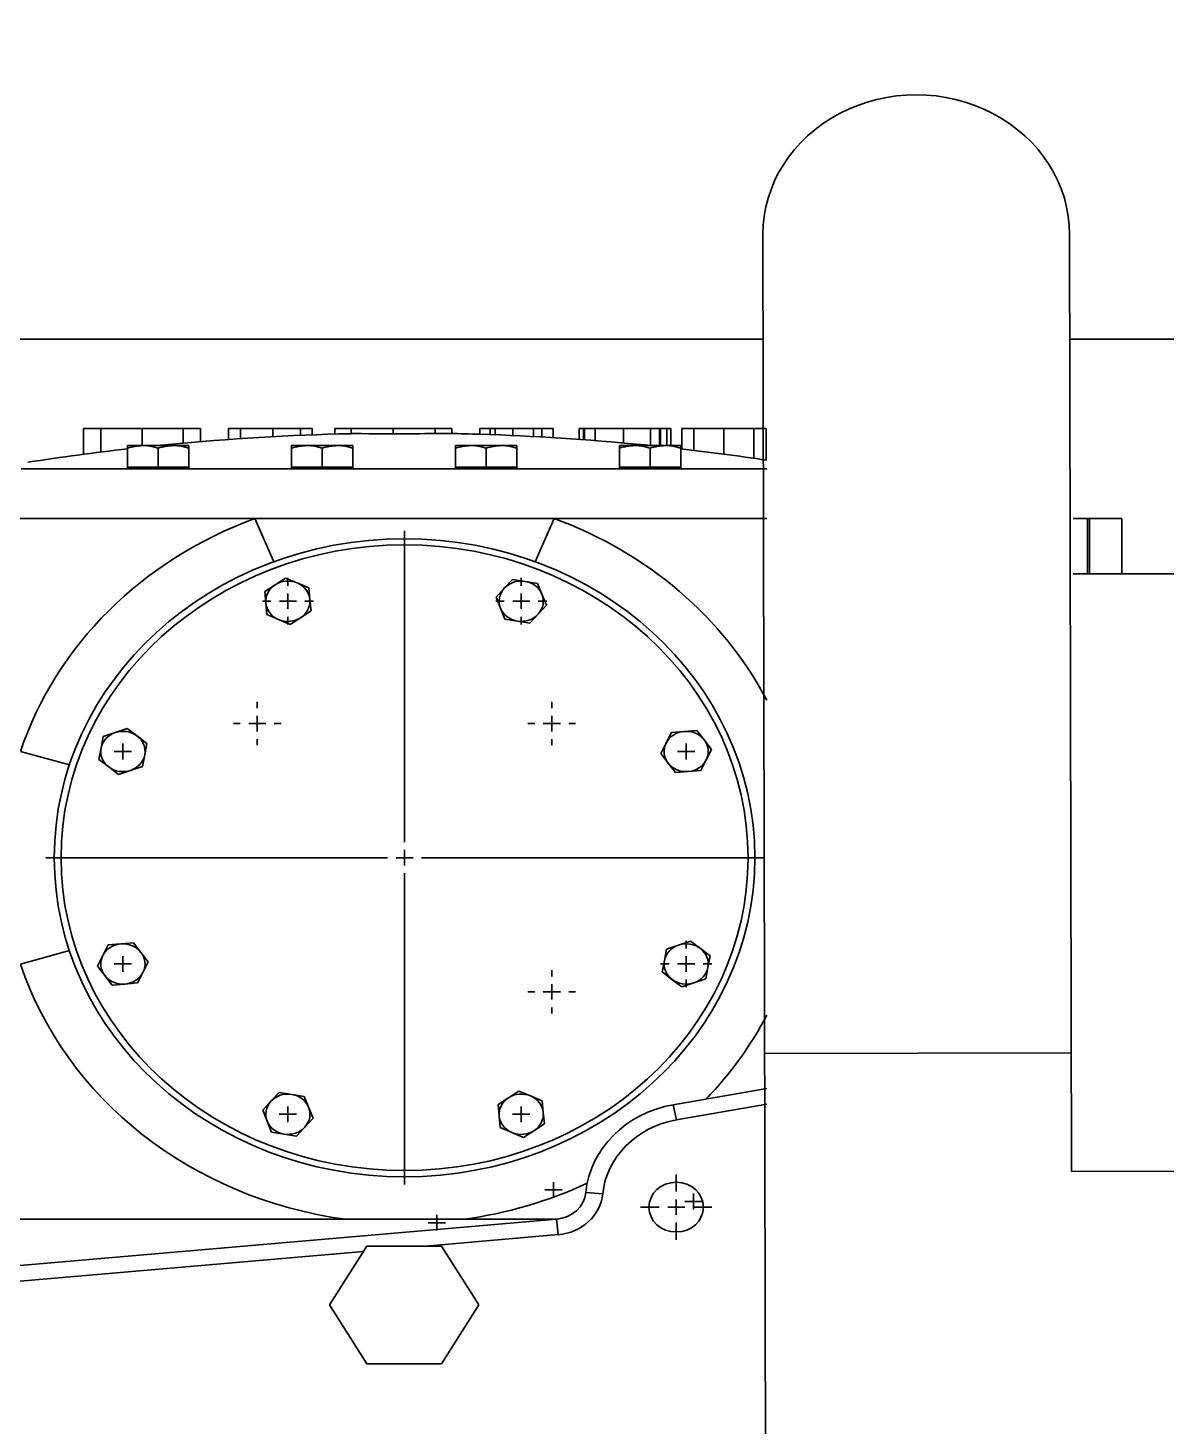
# Model space of a CAD drawing. Extents: x -12047294 to -5625356, y -1456591 to -622873.
# Drawn here: x -5748714.1 to -5748401.4, y -679931.8 to -679547.6 of the extents above; entities that cross this region are included whole.
import ezdxf

# ---------------------------------------------------------------- set-up
doc = ezdxf.new("R2010")
doc.units = 0
doc.header["$LTSCALE"] = 10
doc.header["$MEASUREMENT"] = 0
doc.layers.add('A-TEXTROOM-报建', color=210, linetype='Continuous')
doc.layers.add('M-W-EQUIP', color=156, linetype='Continuous', lineweight=35)

# ---------------------------------------------------------------- blocks, each defined once
blk = doc.blocks.new('300RT')
at = {"layer": 'M-W-EQUIP'}
for p, q in [((2731.45, 634.28, 0), (2732.05, 855.95, 0)), ((2825.78, 450.55, 0), (2827.01, 855.96, 0)), ((2327.36, 831.23, 0), (2731.98, 831.23, 0)), ((2826.94, 831.23, 0), (2927.13, 831.23, 0)), ((2927.13, 831.23, 0), (3378.69, 831.23, 0)), ((2825.98, 802.6, 0), (2825.98, 810.04, 0)), ((2825.98, 810.04, 0), (2829.74, 810.04, 0)), ((2829.74, 803.02, 0), (2829.74, 810.04, 0)), ((2829.74, 810.04, 0), (2839.03, 810.04, 0)), ((2839.03, 804, 0), (2839.03, 810.04, 0)), ((2839.03, 810.04, 0), (2848.31, 810.04, 0)), ((2848.31, 804.89, 0), (2848.31, 810.04, 0)), ((2848.31, 810.04, 0), (2852.08, 810.04, 0)), ((2852.08, 805.23, 0), (2852.08, 810.04, 0)), ((2855.45, 806.01, 0), (2855.45, 810.04, 0)), ((2855.45, 810.04, 0), (2856.71, 810.04, 0)), ((2856.71, 806.01, 0), (2856.71, 810.04, 0)), ((2858.64, 806.01, 0), (2858.64, 810.04, 0)), ((2858.93, 806.01, 0), (2858.93, 810.04, 0)), ((2861.8, 806.03, 0), (2861.8, 810.04, 0)), ((2870.06, 806.64, 0), (2870.06, 810.04, 0)), ((2878.89, 807.21, 0), (2878.89, 810.04, 0)), ((2882.16, 807.4, 0), (2882.16, 810.04, 0)), ((2882.53, 807.42, 0), (2882.53, 810.04, 0)), ((2883.78, 807.49, 0), (2883.78, 810.04, 0)), ((2891.88, 810.04, 0), (2895.39, 810.04, 0)), ((2891.88, 807.91, 0), (2891.88, 810.04, 0)), ((2895.39, 808.06, 0), (2895.39, 810.04, 0)), ((2897.91, 808.17, 0), (2897.91, 810.04, 0)), ((2904.39, 808.41, 0), (2904.39, 810.04, 0)), ((2909.78, 808.56, 0), (2909.78, 810.04, 0)), ((2911.33, 810.04, 0), (2914.57, 810.04, 0)), ((2911.33, 808.63, 0), (2911.33, 810.04, 0)), ((2914.57, 808.71, 0), (2911.33, 808.63, 0)), ((2914.57, 808.71, 0), (2914.57, 810.04, 0)), ((2923.22, 808.88, 0), (2923.22, 810.04, 0)), ((2928.36, 808.9, 0), (2928.36, 810.04, 0)), ((2941.4, 808.79, 0), (2941.4, 810.04, 0)), ((2943.87, 808.79, 0), (2941.4, 808.79, 0)), ((2946.47, 808.81, 0), (2943.87, 808.79, 0)), ((2948.88, 808.83, 0), (2946.47, 808.81, 0)), ((2951.16, 808.85, 0), (2948.88, 808.83, 0)), ((2953.13, 808.86, 0), (2951.16, 808.85, 0)), ((2954.39, 808.85, 0), (2953.13, 808.86, 0)), ((2954.39, 808.85, 0), (2954.39, 810.04, 0)), ((2959.41, 808.75, 0), (2959.41, 810.04, 0)), ((2966.44, 808.57, 0), (2966.44, 810.04, 0)), ((2970.09, 808.46, 0), (2970.09, 810.04, 0)), ((2978.62, 808.15, 0), (2978.62, 810.04, 0)), ((2988.65, 807.68, 0), (2988.65, 810.04, 0)), ((2992.37, 807.48, 0), (2992.37, 810.04, 0)), ((3001.01, 806.96, 0), (3001.01, 810.04, 0)), ((3001.01, 810.04, 0), (3006.4, 810.04, 0)), ((3006.4, 806.6, 0), (3006.4, 810.04, 0)), ((3006.4, 810.04, 0), (3019.08, 810.04, 0)), ((3019.08, 806.01, 0), (3019.08, 810.04, 0)), ((3019.08, 810.04, 0), (3031.81, 810.04, 0)), ((3031.81, 804.5, 0), (3031.81, 810.04, 0)), ((3031.81, 810.04, 0), (3037.21, 810.04, 0)), ((3037.21, 803.97, 0), (3037.21, 810.04, 0)), ((2852.4, 806.01, 0), (2852.4, 805.42, 0)), ((2852.4, 806.01, 0), (2857.14, 806.01, 0)), ((2852.4, 805.42, 0), (2854.72, 805.85, 0)), ((2852.4, 800.95, 0), (2852.4, 805.42, 0)), ((2854.72, 805.85, 0), (2857.14, 806.01, 0)), ((2866.62, 806.01, 0), (2857.14, 806.01, 0)), ((2861.88, 805.42, 0), (2864.2, 805.85, 0)), ((2861.88, 800.95, 0), (2861.88, 805.42, 0)), ((2864.2, 805.85, 0), (2866.62, 806.01, 0)), ((2871.36, 806.01, 0), (2866.62, 806.01, 0)), ((2871.36, 805.42, 0), (2871.36, 806.01, 0)), ((2871.36, 800.95, 0), (2871.36, 805.42, 0)), ((2903.12, 806.01, 0), (2903.12, 805.42, 0)), ((2903.12, 806.01, 0), (2907.86, 806.01, 0)), ((2903.12, 805.42, 0), (2905.44, 805.85, 0)), ((2903.12, 800.95, 0), (2903.12, 805.42, 0)), ((2905.44, 805.85, 0), (2907.86, 806.01, 0)), ((2917.34, 806.01, 0), (2907.86, 806.01, 0)), ((2912.6, 805.42, 0), (2914.92, 805.85, 0)), ((2912.6, 800.95, 0), (2912.6, 805.42, 0)), ((2914.92, 805.85, 0), (2917.34, 806.01, 0)), ((2922.08, 806.01, 0), (2917.34, 806.01, 0)), ((2922.08, 805.42, 0), (2922.08, 806.01, 0)), ((2922.08, 800.95, 0), (2922.08, 805.42, 0)), ((2953.85, 806.01, 0), (2953.85, 805.42, 0)), ((2953.85, 806.01, 0), (2958.6, 806.01, 0)), ((2953.85, 805.42, 0), (2956.18, 805.85, 0)), ((2953.85, 800.95, 0), (2953.85, 805.42, 0)), ((2956.18, 805.85, 0), (2958.6, 806.01, 0)), ((2968.08, 806.01, 0), (2958.6, 806.01, 0)), ((2963.34, 805.42, 0), (2965.66, 805.85, 0)), ((2963.34, 800.95, 0), (2963.34, 805.42, 0)), ((2965.66, 805.85, 0), (2968.08, 806.01, 0)), ((2972.82, 806.01, 0), (2968.08, 806.01, 0)), ((2972.82, 805.42, 0), (2972.82, 806.01, 0)), ((2972.82, 800.95, 0), (2972.82, 805.42, 0)), ((3004.58, 806.01, 0), (3004.58, 805.42, 0)), ((3004.58, 806.01, 0), (3009.32, 806.01, 0)), ((3004.58, 805.42, 0), (3006.9, 805.85, 0)), ((3004.58, 800.95, 0), (3004.58, 805.42, 0)), ((3006.9, 805.85, 0), (3009.32, 806.01, 0)), ((3018.8, 806.01, 0), (3009.32, 806.01, 0)), ((3014.06, 805.42, 0), (3016.38, 805.85, 0)), ((3014.06, 800.95, 0), (3014.06, 805.42, 0)), ((3016.38, 805.85, 0), (3018.8, 806.01, 0)), ((3023.54, 806.01, 0), (3018.8, 806.01, 0)), ((3023.54, 805.42, 0), (3023.54, 806.01, 0)), ((3023.54, 800.95, 0), (3023.54, 805.42, 0)), ((2852.4, 800.95, 0), (2852.4, 800.5, 0)), ((2857.14, 800.95, 0), (2852.4, 800.95, 0)), ((2861.88, 800.95, 0), (2857.14, 800.95, 0)), ((2866.62, 800.95, 0), (2861.88, 800.95, 0)), ((2871.36, 800.95, 0), (2866.62, 800.95, 0)), ((2871.36, 800.5, 0), (2871.36, 800.95, 0)), ((2903.12, 800.95, 0), (2903.12, 800.5, 0)), ((2907.86, 800.95, 0), (2903.12, 800.95, 0)), ((2912.6, 800.95, 0), (2907.86, 800.95, 0)), ((2917.34, 800.95, 0), (2912.6, 800.95, 0)), ((2922.08, 800.95, 0), (2917.34, 800.95, 0)), ((2922.08, 800.5, 0), (2922.08, 800.95, 0)), ((2953.85, 800.95, 0), (2953.85, 800.5, 0)), ((2958.6, 800.95, 0), (2953.85, 800.95, 0)), ((2963.34, 800.95, 0), (2958.6, 800.95, 0)), ((2968.08, 800.95, 0), (2963.34, 800.95, 0)), ((2972.82, 800.95, 0), (2968.08, 800.95, 0)), ((2972.82, 800.5, 0), (2972.82, 800.95, 0)), ((3004.58, 800.95, 0), (3004.58, 800.5, 0)), ((3009.32, 800.95, 0), (3004.58, 800.95, 0)), ((3014.06, 800.95, 0), (3009.32, 800.95, 0)), ((3018.8, 800.95, 0), (3014.06, 800.95, 0)), ((3023.54, 800.95, 0), (3018.8, 800.95, 0)), ((3023.54, 800.5, 0), (3023.54, 800.95, 0)), ((2825.78, 800.5, 0), (3056.48, 800.5, 0)), ((2715.9, 775.66, 0), (2715.9, 788.77, 0)), ((2715.9, 788.77, 0), (2725.91, 788.77, 0)), ((2725.91, 788.77, 0), (2726.54, 788.77, 0)), ((2725.91, 775.66, 0), (2725.91, 788.77, 0)), ((2726.54, 788.77, 0), (2730.96, 788.77, 0)), ((2726.54, 775.66, 0), (2726.54, 788.77, 0)), ((2825.78, 788.77, 0), (3056.48, 788.77, 0)), ((2891.56, 788.77, 0), (2825.78, 788.77, 0)), ((2891.56, 788.77, 0), (2897.45, 778.55, 0)), ((2984.17, 788.77, 0), (2891.56, 788.77, 0)), ((2978.28, 778.55, 0), (2984.17, 788.77, 0)), ((3121.82, 788.77, 0), (2984.17, 788.77, 0)), ((2937.86, 712.17, 0), (2937.86, 785.83, 0)), ((2730.96, 775.66, 0), (2688.72, 775.66, 0)), ((2904.49, 774.37, 0), (2900.59, 773.9, 0)), ((2901.76, 772.87, 0), (2901.76, 774.7, 0)), ((2907.02, 772.25, 0), (2904.49, 774.37, 0)), ((2974.67, 774.68, 0), (2971.09, 773.53, 0)), ((2973.96, 772.87, 0), (2973.96, 774.7, 0)), ((2977.9, 773.1, 0), (2974.67, 774.68, 0)), ((2895.34, 770.84, 0), (2893.97, 768.26, 0)), ((2896.7, 773.43, 0), (2895.34, 770.84, 0)), ((2900.59, 773.9, 0), (2896.7, 773.43, 0)), ((2901.76, 769.2, 0), (2901.76, 771.03, 0)), ((2909.55, 770.14, 0), (2907.02, 772.25, 0)), ((2967.5, 772.37, 0), (2967.14, 769.63, 0)), ((2971.09, 773.53, 0), (2967.5, 772.37, 0)), ((2973.96, 769.2, 0), (2973.96, 771.03, 0)), ((2981.14, 771.51, 0), (2977.9, 773.1, 0)), ((2980.78, 768.77, 0), (2981.14, 771.51, 0)), ((2896.5, 769.2, 0), (2893.86, 769.2, 0)), ((2893.97, 768.26, 0), (2896.51, 766.14, 0)), ((2901.76, 769.2, 0), (2899.13, 769.2, 0)), ((2901.76, 769.2, 0), (2901.76, 767.36, 0)), ((2901.76, 769.2, 0), (2904.4, 769.2, 0)), ((2906.83, 764.97, 0), (2908.19, 767.56, 0)), ((2907.03, 769.2, 0), (2909.66, 769.2, 0)), ((2908.19, 767.56, 0), (2909.55, 770.14, 0)), ((2968.69, 769.2, 0), (2966.06, 769.2, 0)), ((2967.14, 769.63, 0), (2966.79, 766.89, 0)), ((2973.96, 769.2, 0), (2971.33, 769.2, 0)), ((2973.96, 769.2, 0), (2973.96, 767.36, 0)), ((2973.96, 769.2, 0), (2976.6, 769.2, 0)), ((2979.23, 769.2, 0), (2981.86, 769.2, 0)), ((2980.43, 766.03, 0), (2980.78, 768.77, 0)), ((2896.51, 766.14, 0), (2899.04, 764.03, 0)), ((2899.04, 764.03, 0), (2902.93, 764.5, 0)), ((2901.76, 765.53, 0), (2901.76, 763.7, 0)), ((2902.93, 764.5, 0), (2906.83, 764.97, 0)), ((2966.79, 766.89, 0), (2970.02, 765.3, 0)), ((2970.02, 765.3, 0), (2973.25, 763.71, 0)), ((2973.25, 763.71, 0), (2976.84, 764.87, 0)), ((2973.96, 765.53, 0), (2973.96, 763.7, 0)), ((2976.84, 764.87, 0), (2980.43, 766.03, 0)), ((2892.28, 743.92, 0), (2892.28, 745.38, 0)), ((2983.44, 743.92, 0), (2983.44, 745.38, 0)), ((2892.28, 740.25, 0), (2892.28, 742.08, 0)), ((2983.44, 740.25, 0), (2983.44, 742.08, 0)), ((2847.39, 738.64, 0), (2845.11, 736.39, 0)), ((2851.33, 738.39, 0), (2847.39, 738.64, 0)), ((2855.26, 738.15, 0), (2851.33, 738.39, 0)), ((2856.93, 735.65, 0), (2855.26, 738.15, 0)), ((2887.02, 740.25, 0), (2884.91, 740.25, 0)), ((2892.28, 740.25, 0), (2889.65, 740.25, 0)), ((2892.28, 740.25, 0), (2892.28, 738.41, 0)), ((2892.28, 740.25, 0), (2894.92, 740.25, 0)), ((2897.55, 740.25, 0), (2899.66, 740.25, 0)), ((2978.18, 740.25, 0), (2976.07, 740.25, 0)), ((2983.44, 740.25, 0), (2980.81, 740.25, 0)), ((2983.44, 740.25, 0), (2983.44, 738.41, 0)), ((2983.44, 740.25, 0), (2986.08, 740.25, 0)), ((2988.71, 740.25, 0), (2990.82, 740.25, 0)), ((3023.66, 739.07, 0), (3020.63, 737.31, 0)), ((3027.37, 738.12, 0), (3023.66, 739.07, 0)), ((3031.08, 737.17, 0), (3027.37, 738.12, 0)), ((2845.11, 736.39, 0), (2842.84, 734.14, 0)), ((2850.71, 733.64, 0), (2850.71, 735.51, 0)), ((2858.59, 733.15, 0), (2856.93, 735.65, 0)), ((2892.28, 736.58, 0), (2892.28, 735.11, 0)), ((2983.44, 736.58, 0), (2983.44, 735.11, 0)), ((3020.63, 737.31, 0), (3017.59, 735.54, 0)), ((3017.59, 735.54, 0), (3018.27, 732.83, 0)), ((3025.01, 733.64, 0), (3025.01, 735.51, 0)), ((3031.76, 734.46, 0), (3031.08, 737.17, 0)), ((3032.44, 731.75, 0), (3031.76, 734.46, 0)), ((2842.84, 734.14, 0), (2844.5, 731.64, 0)), ((2844.5, 731.64, 0), (2846.16, 729.14, 0)), ((2850.71, 733.64, 0), (2848.04, 733.64, 0)), ((2850.71, 733.64, 0), (2850.71, 731.78, 0)), ((2850.71, 733.64, 0), (2853.39, 733.64, 0)), ((2856.31, 730.9, 0), (2858.59, 733.15, 0)), ((3018.27, 732.83, 0), (3018.94, 730.12, 0)), ((3025.01, 733.64, 0), (3022.34, 733.64, 0)), ((3025.01, 733.64, 0), (3025.01, 731.78, 0)), ((3025.01, 733.64, 0), (3027.69, 733.64, 0)), ((3029.4, 729.98, 0), (3032.44, 731.75, 0)), ((3041.57, 730.47, 0), (3056.69, 733.67, 0)), ((2846.16, 729.14, 0), (2850.1, 728.9, 0)), ((2850.1, 728.9, 0), (2854.03, 728.65, 0)), ((2854.03, 728.65, 0), (2856.31, 730.9, 0)), ((3018.94, 730.12, 0), (3022.65, 729.17, 0)), ((3022.65, 729.17, 0), (3026.37, 728.22, 0)), ((3026.37, 728.22, 0), (3029.4, 729.98, 0)), ((2932.6, 708.5, 0), (2826.83, 708.5, 0)), ((2937.86, 708.5, 0), (2935.23, 708.5, 0)), ((2937.86, 708.5, 0), (2937.86, 710.34, 0)), ((2937.86, 708.5, 0), (2937.86, 706.67, 0)), ((2937.86, 708.5, 0), (2940.5, 708.5, 0)), ((2943.13, 708.5, 0), (3048.9, 708.5, 0)), ((2937.86, 704.84, 0), (2937.86, 631.18, 0)), ((2849.36, 688.79, 0), (2846.32, 687.03, 0)), ((2853.07, 687.84, 0), (2849.36, 688.79, 0)), ((2850.71, 687.03, 0), (2850.71, 688.87, 0)), ((3021.69, 688.36, 0), (3019.42, 686.11, 0)), ((3025.63, 688.11, 0), (3021.69, 688.36, 0)), ((2846.32, 687.03, 0), (2843.29, 685.26, 0)), ((2843.29, 685.26, 0), (2843.97, 682.55, 0)), ((2850.71, 683.36, 0), (2850.71, 685.2, 0)), ((2856.78, 686.89, 0), (2853.07, 687.84, 0)), ((2857.46, 684.18, 0), (2856.78, 686.89, 0)), ((3019.42, 686.11, 0), (3017.14, 683.86, 0)), ((3025.01, 683.36, 0), (3025.01, 685.23, 0)), ((3029.57, 687.87, 0), (3025.63, 688.11, 0)), ((3031.23, 685.37, 0), (3029.57, 687.87, 0)), ((3032.89, 682.87, 0), (3031.23, 685.37, 0)), ((3056.69, 683.34, 0), (3041.57, 686.54, 0)), ((2845.44, 683.36, 0), (2842.81, 683.36, 0)), ((2843.97, 682.55, 0), (2844.64, 679.84, 0)), ((2850.71, 683.36, 0), (2848.08, 683.36, 0)), ((2850.71, 683.36, 0), (2850.71, 681.53, 0)), ((2850.71, 683.36, 0), (2853.35, 683.36, 0)), ((2855.98, 683.36, 0), (2858.61, 683.36, 0)), ((2858.13, 681.47, 0), (2857.46, 684.18, 0)), ((2892.28, 680.43, 0), (2892.28, 681.9, 0)), ((3017.14, 683.86, 0), (3018.8, 681.36, 0)), ((3025.01, 683.36, 0), (3022.34, 683.36, 0)), ((3025.01, 683.36, 0), (3025.01, 681.5, 0)), ((3025.01, 683.36, 0), (3027.69, 683.36, 0)), ((3030.61, 680.62, 0), (3032.89, 682.87, 0)), ((2844.64, 679.84, 0), (2848.35, 678.89, 0)), ((2848.35, 678.89, 0), (2852.06, 677.94, 0)), ((2850.71, 679.7, 0), (2850.71, 677.86, 0)), ((2852.06, 677.94, 0), (2855.1, 679.7, 0)), ((2855.1, 679.7, 0), (2858.13, 681.47, 0)), ((2892.28, 676.76, 0), (2892.28, 678.59, 0)), ((3018.8, 681.36, 0), (3020.46, 678.86, 0)), ((3020.46, 678.86, 0), (3024.4, 678.61, 0)), ((3024.4, 678.61, 0), (3028.34, 678.37, 0)), ((3028.34, 678.37, 0), (3030.61, 680.62, 0)), ((2887.02, 676.76, 0), (2884.91, 676.76, 0)), ((2892.28, 676.76, 0), (2889.65, 676.76, 0)), ((2892.28, 676.76, 0), (2892.28, 674.93, 0)), ((2892.28, 676.76, 0), (2894.92, 676.76, 0)), ((2897.55, 676.76, 0), (2899.66, 676.76, 0)), ((2892.28, 673.09, 0), (2892.28, 671.62, 0)), ((2731.53, 662.34, 0), (2826.42, 662.2, 0)), ((2825.78, 653.91, 0), (2854.72, 650.06, 0)), ((2898.89, 652.14, 0), (2895.3, 650.98, 0)), ((2902.47, 653.29, 0), (2898.89, 652.14, 0)), ((2905.71, 651.71, 0), (2902.47, 653.29, 0)), ((2968.9, 652.04, 0), (2967.53, 649.45, 0)), ((2972.79, 652.51, 0), (2968.9, 652.04, 0)), ((2976.69, 652.98, 0), (2972.79, 652.51, 0)), ((2979.22, 650.87, 0), (2976.69, 652.98, 0)), ((2853.73, 646.45, 0), (2825.78, 650.18, 0)), ((2854.72, 650.06, 0), (2853.73, 646.45, 0)), ((2895.3, 650.98, 0), (2894.94, 648.24, 0)), ((2901.76, 647.81, 0), (2901.76, 649.67, 0)), ((2908.94, 650.12, 0), (2905.71, 651.71, 0)), ((2908.58, 647.38, 0), (2908.94, 650.12, 0)), ((2967.53, 649.45, 0), (2966.17, 646.87, 0)), ((2973.96, 647.81, 0), (2973.96, 649.67, 0)), ((2981.75, 648.75, 0), (2979.22, 650.87, 0)), ((2980.39, 646.17, 0), (2981.75, 648.75, 0)), ((2894.94, 648.24, 0), (2894.59, 645.5, 0)), ((2894.59, 645.5, 0), (2897.82, 643.91, 0)), ((2901.76, 647.81, 0), (2899.09, 647.81, 0)), ((2901.76, 647.81, 0), (2901.76, 645.95, 0)), ((2901.76, 647.81, 0), (2904.44, 647.81, 0)), ((2908.23, 644.64, 0), (2908.58, 647.38, 0)), ((2966.17, 646.87, 0), (2968.7, 644.75, 0)), ((2973.96, 647.81, 0), (2971.29, 647.81, 0)), ((2973.96, 647.81, 0), (2973.96, 645.95, 0)), ((2973.96, 647.81, 0), (2976.64, 647.81, 0)), ((2979.03, 643.58, 0), (2980.39, 646.17, 0)), ((2897.82, 643.91, 0), (2901.05, 642.33, 0)), ((2901.05, 642.33, 0), (2904.64, 643.48, 0)), ((2904.64, 643.48, 0), (2908.23, 644.64, 0)), ((2968.7, 644.75, 0), (2971.24, 642.64, 0)), ((2971.24, 642.64, 0), (2975.13, 643.11, 0)), ((2975.13, 643.11, 0), (2979.03, 643.58, 0)), ((2404.63, 634.7, 0), (2731.48, 634.28, 0)), ((2853.8, 629.49, 0), (2853.8, 633.52, 0)), ((2848.42, 627.14, 0), (2848.42, 629.01, 0)), ((2881.79, 629.26, 0), (2876.54, 628.93, 0)), ((2891.75, 629.9, 0), (2889.08, 629.9, 0)), ((2891.75, 629.9, 0), (2891.75, 631.76, 0)), ((2891.75, 629.9, 0), (2891.75, 628.04, 0)), ((2891.75, 629.9, 0), (2894.43, 629.9, 0)), ((2848.53, 625.82, 0), (2842.74, 625.82, 0)), ((2848.42, 627.14, 0), (2845.75, 627.14, 0)), ((2848.42, 627.14, 0), (2848.42, 625.28, 0)), ((2848.42, 627.14, 0), (2851.1, 627.14, 0)), ((2853.8, 625.82, 0), (2851.16, 625.82, 0)), ((2853.8, 625.82, 0), (2853.8, 627.66, 0)), ((2853.8, 625.82, 0), (2853.8, 623.99, 0)), ((2853.8, 625.82, 0), (2856.43, 625.82, 0)), ((2859.06, 625.82, 0), (2864.86, 625.82, 0)), ((2853.8, 622.15, 0), (2853.8, 618.12, 0)), ((2890.81, 622.96, 0), (2890.31, 619.31, 0)), ((2890.81, 622.96, 0), (3093.24, 609.61, 0)), ((2890.81, 622.96, 0), (3087.24, 622.96, 0)), ((2927.85, 622.12, 0), (2925.18, 622.12, 0)), ((2927.85, 622.12, 0), (2927.85, 623.98, 0)), ((2927.85, 622.12, 0), (2927.85, 620.26, 0)), ((2927.85, 622.12, 0), (2930.53, 622.12, 0)), ((2931.26, 616.61, 0), (2890.31, 619.31, 0)), ((2926.41, 616.61, 0), (2914.86, 602.67, 0)), ((2949.52, 616.61, 0), (2926.41, 616.61, 0)), ((2961.08, 602.67, 0), (2949.52, 616.61, 0)), ((3076.5, 607.03, 0), (2950.58, 615.33, 0)), ((2914.86, 602.67, 0), (2926.41, 588.73, 0)), ((2949.52, 588.73, 0), (2961.08, 602.67, 0)), ((2926.41, 588.73, 0), (2949.52, 588.73, 0))]:
    blk.add_line(p, q, dxfattribs=at)
for centre, major_axis, start_param, end_param in [((2779.53, 855.96, 0), (47.48, 0), 0.000086, 3.141679), ((2937.61, 334.78, 0), (-680.9, 0), -1.532191, -1.458834), ((2929.94, 527.5, 0), (404.08, 0), 1.586038, 1.608824), ((2926.72, 734.24, 0), (107.22, 0), 1.555547, 1.598273), ((2940.79, 1139.72, 0), (475.18, 0), 4.686223, 4.713672), ((2938.23, 340.01, 0), (-673.39, 0), 4.682799, 4.688381), ((2938.07, 332.37, 0), (-684.37, 0), 4.600593, 4.68305), ((2936.2, 335.83, 0), (-679.23, 0), -1.447155, -1.407499), ((2856.91, 795.61, 0), (14.94, 0), 1.232135, 1.555921), ((2866.4, 795.61, 0), (14.94, 0), 1.232135, 1.555921), ((2907.64, 795.61, 0), (14.94, 0), 1.232135, 1.555921), ((2917.12, 795.61, 0), (14.94, 0), 1.232135, 1.555921), ((2958.37, 795.61, 0), (14.94, 0), 1.232135, 1.555921), ((2967.85, 795.61, 0), (14.94, 0), 1.232135, 1.555921), ((3009.1, 795.61, 0), (14.94, 0), 1.232135, 1.555921), ((3018.58, 795.61, 0), (-14.94, 0), 4.373728, 4.697513), ((2938.72, 332.31, 0), (684.38, 0), 1.400969, 1.446538), ((2937.86, 708.5, 0), (-124.2, 0), -1.188754, -0.445351), ((2937.86, 708.5, 0), (-124.2, 0), 3.436796, 4.330346), ((2901.76, 769.2, 0), (6.85, 0), 0.695425, 1.742623), ((2973.96, 769.2, 0), (-6.85, 0), 4.098817, 5.146015), ((2901.76, 769.2, 0), (-6.85, 0), -0.351772, 0.695425), ((2901.76, 769.2, 0), (-6.85, 0), -1.39897, -0.351772), ((2901.76, 769.2, 0), (6.85, 0), -0.351772, 0.695425), ((2973.96, 769.2, 0), (6.85, 0), 2.004422, 3.05162), ((2973.96, 769.2, 0), (6.85, 0), -0.089973, 0.957225), ((2901.76, 769.2, 0), (-6.85, 0), 1.742623, 2.78982), ((2973.96, 769.2, 0), (6.85, 0), 3.05162, 4.098817), ((2973.96, 769.2, 0), (6.85, 0), -1.13717, -0.089973), ((2901.76, 769.2, 0), (6.85, 0), 3.837018, 4.884215), ((2973.96, 769.2, 0), (6.85, 0), 4.098817, 5.146015), ((2850.71, 733.64, 0), (-6.85, 0), 4.622416, 5.669614), ((2850.71, 733.64, 0), (6.85, 0), 0.433626, 1.480823), ((3025.01, 733.64, 0), (-6.85, 0), 4.360617, 5.407814), ((3025.01, 733.64, 0), (-6.85, 0), 3.313419, 4.360617), ((2850.71, 733.64, 0), (6.85, 0), 2.528021, 3.575219), ((2850.71, 733.64, 0), (6.85, 0), -0.613572, 0.433626), ((3025.01, 733.64, 0), (6.85, 0), 2.266222, 3.313419), ((3025.01, 733.64, 0), (-6.85, 0), 2.266222, 3.313419), ((2850.71, 733.64, 0), (6.85, 0), 3.575219, 4.622416), ((3025.01, 733.64, 0), (-6.85, 0), 0.171827, 1.219024), ((2850.71, 733.64, 0), (-6.85, 0), 1.480823, 2.528021), ((3025.01, 733.64, 0), (6.85, 0), 4.360617, 5.407814), ((2850.71, 683.36, 0), (-6.85, 0), 4.360617, 5.407814), ((3025.01, 683.36, 0), (-6.85, 0), 4.622416, 5.669614), ((2850.71, 683.36, 0), (-6.85, 0), -0.875371, 0.171827), ((2850.71, 683.36, 0), (-6.85, 0), 3.313419, 4.360617), ((3025.01, 683.36, 0), (6.85, 0), 2.528021, 3.575219), ((3025.01, 683.36, 0), (6.85, 0), 0.433626, 1.480823), ((3025.01, 683.36, 0), (6.85, 0), -0.613572, 0.433626), ((2850.71, 683.36, 0), (6.85, 0), 3.313419, 4.360617), ((2850.71, 683.36, 0), (-6.85, 0), 2.266222, 3.313419), ((2937.86, 708.5, 0), (124.2, 0), -1.422158, -0.295203), ((2850.71, 683.36, 0), (-6.85, 0), 1.219024, 2.266222), ((3025.01, 683.36, 0), (6.85, 0), 3.575219, 4.622416), ((3025.01, 683.36, 0), (-6.85, 0), 1.480823, 2.528021), ((2937.86, 708.5, 0), (124.2, 0), 3.586943, 3.862496), ((2901.76, 647.81, 0), (-6.85, 0), -1.13717, -0.089973), ((2901.76, 647.81, 0), (-6.85, 0), 4.098817, 5.146015), ((2973.96, 647.81, 0), (6.85, 0), 1.742623, 2.78982), ((2973.96, 647.81, 0), (6.85, 0), 0.695425, 1.742623), ((2848.42, 627.14, 0), (-33.5, 0), 3.232703, 4.523347), ((2901.76, 647.81, 0), (6.85, 0), -0.089973, 0.957225), ((2973.96, 647.81, 0), (-6.85, 0), -0.351772, 0.695425), ((2973.96, 647.81, 0), (-6.85, 0), 2.78982, 3.837018), ((2848.42, 627.14, 0), (28.23, 0), 0.091111, 1.381755), ((2901.76, 647.81, 0), (6.85, 0), 3.05162, 4.098817), ((2901.76, 647.81, 0), (6.85, 0), -1.13717, -0.089973), ((2973.96, 647.81, 0), (-6.85, 0), 1.742623, 2.78982), ((2901.76, 647.81, 0), (-6.85, 0), 0.957225, 2.004422), ((2973.96, 647.81, 0), (6.85, 0), 3.837018, 4.884215), ((2891.75, 629.9, 0), (-15.28, 0), 0.091111, 1.476355), ((2937.86, 708.5, 0), (124.2, 0), 4.239914, 4.563751), ((2891.75, 629.9, 0), (-10.01, 0), 0.091111, 1.476355)]:
    blk.add_ellipse(centre, major_axis=major_axis, ratio=0.696429, start_param=start_param, end_param=end_param, dxfattribs=at)
at = {"layer": 'M-W-EQUIP', "extrusion": (0, 0, -1)}
blk.add_ellipse((2937.86, 708.5, 0), major_axis=(-108.4, 0), ratio=0.696429, dxfattribs=at)
at = {"layer": 'M-W-EQUIP'}
for centre, major_axis in [((2937.86, 708.5, 0), (106.29, 0)), ((2853.8, 625.82, 0), (8.43, 0))]:
    blk.add_ellipse(centre, major_axis=major_axis, ratio=0.696429, dxfattribs=at)
for points, knots in [([(2856.71, 810.04, 0), (2856.94, 810.04, 0), (2857.35, 810.04, 0), (2857.91, 810.04, 0), (2858.35, 810.04, 0), (2858.55, 810.04, 0), (2858.64, 810.04, 0)], [0, 0, 0, 0, 0.318876, 0.584254, 0.80309, 1, 1, 1, 1]), ([(2858.64, 810.04, 0), (2858.69, 810.04, 0), (2858.8, 810.04, 0), (2858.86, 810.04, 0), (2858.93, 810.04, 0), (2858.93, 810.04, 0), (2858.93, 810.04, 0)], [0, 0, 0, 0, 0.155796, 0.372448, 0.652134, 1, 1, 1, 1]), ([(2858.93, 810.04, 0), (2858.94, 810.04, 0), (2858.95, 810.04, 0), (2859.09, 810.04, 0), (2859.32, 810.04, 0), (2859.63, 810.04, 0), (2860.03, 810.04, 0), (2860.53, 810.04, 0), (2861.11, 810.04, 0), (2861.57, 810.04, 0), (2861.8, 810.04, 0)], [0, 0, 0, 0, 0.142286, 0.277901, 0.405952, 0.528654, 0.647937, 0.7641, 0.881375, 1, 1, 1, 1]), ([(2861.8, 810.04, 0), (2862.04, 810.04, 0), (2862.54, 810.04, 0), (2863.38, 810.04, 0), (2864.29, 810.04, 0), (2865.29, 810.04, 0), (2866.36, 810.04, 0), (2867.52, 810.04, 0), (2868.76, 810.04, 0), (2869.62, 810.04, 0), (2870.06, 810.04, 0)], [0, 0, 0, 0, 0.104798, 0.213147, 0.326817, 0.445641, 0.571783, 0.705993, 0.848892, 1, 1, 1, 1]), ([(2870.06, 810.04, 0), (2870.51, 810.04, 0), (2871.39, 810.04, 0), (2872.68, 810.04, 0), (2873.89, 810.04, 0), (2875.03, 810.04, 0), (2876.11, 810.04, 0), (2877.11, 810.04, 0), (2878.05, 810.04, 0), (2878.61, 810.04, 0), (2878.89, 810.04, 0)], [0, 0, 0, 0, 0.144474, 0.281468, 0.411522, 0.536609, 0.657161, 0.773553, 0.887698, 1, 1, 1, 1]), ([(2878.89, 810.04, 0), (2879.15, 810.04, 0), (2879.66, 810.04, 0), (2880.31, 810.04, 0), (2880.88, 810.04, 0), (2881.34, 810.04, 0), (2881.69, 810.04, 0), (2881.95, 810.04, 0), (2882.11, 810.04, 0), (2882.14, 810.04, 0), (2882.16, 810.04, 0)], [0, 0, 0, 0, 0.125394, 0.248612, 0.368962, 0.48897, 0.610391, 0.735194, 0.86457, 1, 1, 1, 1]), ([(2882.53, 810.04, 0), (2882.73, 810.04, 0), (2883.12, 810.04, 0), (2883.5, 810.04, 0), (2883.74, 810.04, 0), (2883.77, 810.04, 0), (2883.78, 810.04, 0)], [0, 0, 0, 0, 0.238345, 0.479364, 0.732299, 1, 1, 1, 1]), ([(2895.39, 810.04, 0), (2895.4, 810.04, 0), (2895.41, 810.04, 0), (2895.53, 810.04, 0), (2895.72, 810.04, 0), (2896, 810.04, 0), (2896.36, 810.04, 0), (2896.79, 810.04, 0), (2897.31, 810.04, 0), (2897.71, 810.04, 0), (2897.91, 810.04, 0)], [0, 0, 0, 0, 0.141003, 0.276366, 0.404771, 0.529487, 0.649296, 0.767278, 0.883343, 1, 1, 1, 1]), ([(2897.91, 810.04, 0), (2898.12, 810.04, 0), (2898.53, 810.04, 0), (2899.23, 810.04, 0), (2899.97, 810.04, 0), (2900.76, 810.04, 0), (2901.6, 810.04, 0), (2902.49, 810.04, 0), (2903.43, 810.04, 0), (2904.07, 810.04, 0), (2904.39, 810.04, 0)], [0, 0, 0, 0, 0.124926, 0.246371, 0.367609, 0.488205, 0.610254, 0.734856, 0.865046, 1, 1, 1, 1]), ([(2904.39, 810.04, 0), (2904.7, 810.04, 0), (2905.29, 810.04, 0), (2906.13, 810.04, 0), (2906.91, 810.04, 0), (2907.62, 810.04, 0), (2908.27, 810.04, 0), (2908.84, 810.04, 0), (2909.36, 810.04, 0), (2909.64, 810.04, 0), (2909.78, 810.04, 0)], [0, 0, 0, 0, 0.152123, 0.293892, 0.426122, 0.54942, 0.667196, 0.780443, 0.889301, 1, 1, 1, 1]), ([(2909.78, 810.04, 0), (2909.9, 810.04, 0), (2910.16, 810.04, 0), (2910.47, 810.04, 0), (2910.74, 810.04, 0), (2910.96, 810.04, 0), (2911.13, 810.04, 0), (2911.24, 810.04, 0), (2911.32, 810.04, 0), (2911.33, 810.04, 0), (2911.33, 810.04, 0)], [0, 0, 0, 0, 0.097225, 0.199301, 0.310295, 0.428423, 0.55578, 0.693104, 0.841073, 1, 1, 1, 1]), ([(2923.22, 810.04, 0), (2923.23, 810.04, 0), (2923.27, 810.04, 0), (2923.5, 810.04, 0), (2923.91, 810.04, 0), (2924.46, 810.04, 0), (2925.19, 810.04, 0), (2926.08, 810.04, 0), (2927.11, 810.04, 0), (2927.94, 810.04, 0), (2928.36, 810.04, 0)], [0, 0, 0, 0, 0.143157, 0.279151, 0.408813, 0.533748, 0.654205, 0.771123, 0.885826, 1, 1, 1, 1]), ([(2928.36, 810.04, 0), (2928.78, 810.04, 0), (2929.61, 810.04, 0), (2931, 810.04, 0), (2932.5, 810.04, 0), (2934.09, 810.04, 0), (2935.78, 810.04, 0), (2937.57, 810.04, 0), (2939.46, 810.04, 0), (2940.74, 810.04, 0), (2941.4, 810.04, 0)], [0, 0, 0, 0, 0.127551, 0.251322, 0.372539, 0.492995, 0.614533, 0.738942, 0.866914, 1, 1, 1, 1]), ([(2941.4, 810.04, 0), (2942.05, 810.04, 0), (2943.33, 810.04, 0), (2945.21, 810.04, 0), (2946.98, 810.04, 0), (2948.67, 810.04, 0), (2950.25, 810.04, 0), (2951.75, 810.04, 0), (2953.14, 810.04, 0), (2953.97, 810.04, 0), (2954.39, 810.04, 0)], [0, 0, 0, 0, 0.132954, 0.260214, 0.38448, 0.505885, 0.626232, 0.747848, 0.872028, 1, 1, 1, 1]), ([(2954.39, 810.04, 0), (2954.79, 810.04, 0), (2955.6, 810.04, 0), (2956.62, 810.04, 0), (2957.5, 810.04, 0), (2958.19, 810.04, 0), (2958.74, 810.04, 0), (2959.13, 810.04, 0), (2959.37, 810.04, 0), (2959.4, 810.04, 0), (2959.41, 810.04, 0)], [0, 0, 0, 0, 0.113324, 0.227848, 0.344675, 0.464973, 0.590137, 0.720078, 0.856455, 1, 1, 1, 1]), ([(2966.44, 810.04, 0), (2966.47, 810.04, 0), (2966.53, 810.04, 0), (2966.75, 810.04, 0), (2967.07, 810.04, 0), (2967.47, 810.04, 0), (2967.99, 810.04, 0), (2968.58, 810.04, 0), (2969.29, 810.04, 0), (2969.82, 810.04, 0), (2970.09, 810.04, 0)], [0, 0, 0, 0, 0.133181, 0.261325, 0.385457, 0.507728, 0.628131, 0.750171, 0.87339, 1, 1, 1, 1]), ([(2970.09, 810.04, 0), (2970.38, 810.04, 0), (2970.95, 810.04, 0), (2971.88, 810.04, 0), (2972.87, 810.04, 0), (2973.91, 810.04, 0), (2975.01, 810.04, 0), (2976.16, 810.04, 0), (2977.37, 810.04, 0), (2978.2, 810.04, 0), (2978.62, 810.04, 0)], [0, 0, 0, 0, 0.118946, 0.238002, 0.3574, 0.478622, 0.602807, 0.730279, 0.86275, 1, 1, 1, 1]), ([(2978.62, 810.04, 0), (2979.14, 810.04, 0), (2980.15, 810.04, 0), (2981.62, 810.04, 0), (2983.01, 810.04, 0), (2984.32, 810.04, 0), (2985.54, 810.04, 0), (2986.67, 810.04, 0), (2987.73, 810.04, 0), (2988.34, 810.04, 0), (2988.65, 810.04, 0)], [0, 0, 0, 0, 0.13821, 0.269922, 0.396425, 0.518435, 0.638589, 0.757444, 0.877935, 1, 1, 1, 1]), ([(2988.65, 810.04, 0), (2988.95, 810.04, 0), (2989.56, 810.04, 0), (2990.3, 810.04, 0), (2990.95, 810.04, 0), (2991.47, 810.04, 0), (2991.87, 810.04, 0), (2992.15, 810.04, 0), (2992.34, 810.04, 0), (2992.36, 810.04, 0), (2992.37, 810.04, 0)], [0, 0, 0, 0, 0.111895, 0.225665, 0.341742, 0.461543, 0.586797, 0.717846, 0.854936, 1, 1, 1, 1])]:
    blk.add_open_spline(points, degree=3, knots=knots, dxfattribs=at)
blk.add_open_spline([(2882.16, 810.04, 0), (2882.53, 810.04, 0)], degree=1, dxfattribs=at)
blk = doc.blocks.new('A$C23335F82')
at = {"layer": 'M-W-EQUIP', "extrusion": (0, 0, -1), "xscale": 0.8880627839735646, "yscale": 1.161290322580645, "zscale": -1, "rotation": 270}
blk.add_blockref('300RT', (0, -2150), dxfattribs=at)
blk = doc.blocks.new('A$C50D712EB')
at = {"layer": 'M-W-EQUIP', "rotation": 270}
blk.add_blockref('A$C23335F82', (15606, -3202), dxfattribs=at)

msp = doc.modelspace()

# ---------------------------------------------------------------- hatches: boundary and pattern name
at = {"layer": 'A-TEXTROOM-报建'}
h = msp.add_hatch(dxfattribs=at)
h.set_pattern_fill('ANSI31', color=156, scale=300)
h.set_pattern_definition([(45, (6459.6, 7e-09), (-336.759605, 336.759605), [])])
edge = h.paths.add_edge_path(flags=16)
edge.add_arc((-5789890.13, -733372.85), 19800.26, 180.000017, 210.331824)
edge.add_line((-5806980.04, -743372.13), (-5798690.91, -743374.96))
edge.add_arc((-5798679.07, -768353.96), 24979, 71.829588, 90.02715, ccw=False)
edge.add_arc((-5798679.07, -768353.96), 24979, 46.406362, 71.829588, ccw=False)
edge.add_arc((-5761511.42, -729209.43), 29000, 226.550729, 235.723444)
edge.add_line((-5777843.87, -753172.97), (-5734626.49, -753172.36))
edge.add_line((-5734626.49, -753172.36), (-5734626.64, -742572.99))
edge.add_line((-5734626.64, -742572.99), (-5724090.31, -742573.23))
edge.add_line((-5724090.31, -742573.23), (-5724090.31, -706872.96))
edge.add_line((-5724090.31, -706872.96), (-5715090.37, -706872.96))
edge.add_line((-5715090.37, -706872.96), (-5715090.37, -697848.88))
edge.add_arc((-5806750.56, -701974.82), 91753, 2.5773378, 4.9633211)
edge.add_arc((-5757072.82, -697881.76), 41908, 5.264521, 17.986102)
edge.add_arc((-5817479.26, -718426.12), 105710, 18.4672514, 21.4371853)
edge.add_arc((-5747881.98, -689052.2), 30252, 17.826219, 40.559048)
edge.add_arc((-5746701.1, -686704.33), 27846.71, 38.468297, 72.820754)
edge.add_arc((-5793741.7, -821555.82), 170652.45, 71.1042, 72.7569779)
edge.add_line((-5743156, -658573.16), (-5782091.31, -658573.16))
edge.add_line((-5782091.31, -658573.16), (-5782091.31, -664172.85))
edge.add_line((-5782091.31, -664172.85), (-5804290.41, -664172.85))
edge.add_line((-5804290.41, -664172.85), (-5804290.41, -680572.77))
edge.add_line((-5804290.41, -680572.77), (-5809690.41, -680572.77))
edge.add_line((-5809690.41, -680572.77), (-5809690.39, -733372.86))
h.paths.add_polyline_path([(-5821993.28, -644043.68), (-5678940.27, -644043.68), (-5678940.27, -767193.68), (-5821993.28, -767193.68)])

# ---------------------------------------------------------------- block references
msp.add_blockref('A$C50D712EB', (-5759457.66, -677396.43))

doc.saveas('drawing.dxf')
